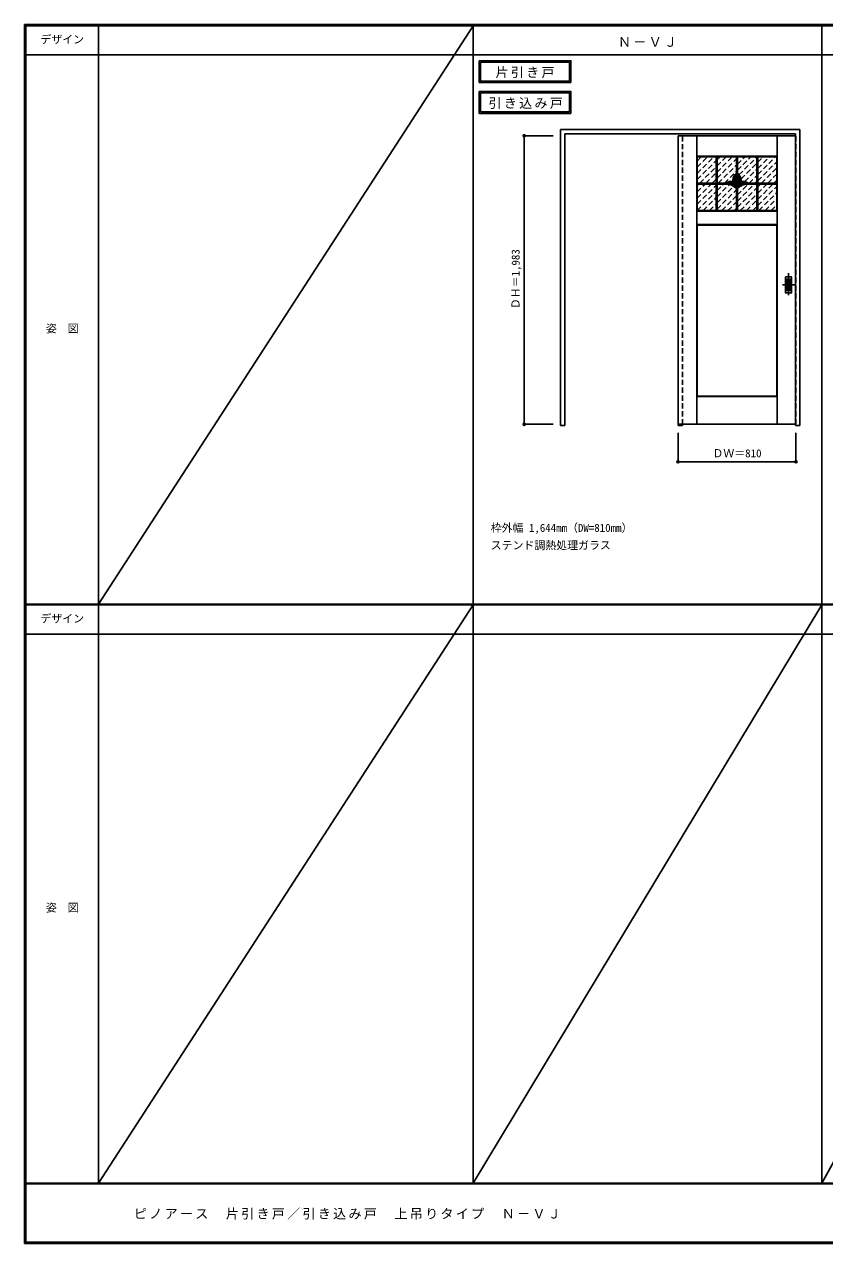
# Model space of a CAD drawing. Units: millimetres, scale not verified. Extents: x -6000 to 5700, y -4307 to 4175.
# Drawn here: x -6000 to -502, y -4205 to 4175 of the extents above; entities that cross this region are included whole.
import ezdxf
from ezdxf.enums import TextEntityAlignment as Align

# ---------------------------------------------------------------- set-up
doc = ezdxf.new("R2010")
doc.units = ezdxf.units.MM
doc.header["$LTSCALE"] = 30
doc.header["$PDMODE"] = 32
doc.header["$PDSIZE"] = 15
doc.linetypes.add('CHAIN1', pattern=[8, 5, -1, 1, -1])
doc.linetypes.add('DASHED1', pattern=[1.8, 1.2, -0.6])
for name, color, linetype in [('0-1_通り芯', 4, 'CHAIN1'), ('0-2_扉', 4, 'DASHED1'), ('0-3_仕上げ', 3, 'Continuous'), ('0-4_枠', 3, 'Continuous'), ('0-6_引手', 3, 'Continuous'), ('0-A_文字', 7, 'Continuous'), ('0-B_寸法', 7, 'Continuous'), ('0-C_ハッチ', 4, 'DASHED1'), ('F-1_枠', 6, 'Continuous'), ('F-A_文字', 7, 'Continuous')]:
    doc.layers.add(name, color=color, linetype=linetype)
doc.styles.add('ＭＳ ゴシック', font='')
doc.styles.get('ＭＳ ゴシック').set_extended_font_data('MS Gothic')

msp = doc.modelspace()

# ---------------------------------------------------------------- linework, layer by layer
at = {"layer": '0-1_通り芯'}
for p, q in [((-750, 2465), (-750, 2303)), ((-709, 2384), (-791, 2384))]:
    msp.add_line(p, q, dxfattribs=at)
at = {"layer": '0-2_扉'}
for p, q in [((-1509, 3409.5), (-1509, 3405.5)), ((-702, 3409.5), (-699, 3409.5))]:
    msp.add_line(p, q, dxfattribs=at)
at = {"layer": '0-2_扉', "color": 3, "linetype": 'Continuous'}
for p, q in [((-1509, 3409.5), (-1509, 1426.5)), ((-702, 3409.5), (-1509, 3409.5)), ((-702, 1426.5), (-1509, 1426.5))]:
    msp.add_line(p, q, dxfattribs=at)
at = {"layer": '0-2_扉'}
msp.add_lwpolyline([(-702, 1426.5), (-699, 1426.5), (-699, 3409.5)], dxfattribs=at)
at = {"layer": '0-3_仕上げ', "color": 7}
for p, q in [((-1381, 1426.5), (-1381, 3409.5)), ((-1380, 3268.5), (-1380, 3409.5)), ((-1379, 3269.5), (-1379, 3409.5)), ((-829, 3269.5), (-829, 3409.5)), ((-828, 3268.5), (-828, 3409.5)), ((-827, 1426.5), (-827, 3409.5)), ((-1379, 3269.5), (-829, 3269.5)), ((-831, 3265.5), (-828, 3268.5)), ((-829, 3269.5), (-828, 3268.5)), ((-1380, 2892.5), (-1377, 2895.5)), ((-1380, 2892.5), (-1379, 2891.5)), ((-1380, 2892.5), (-1380, 2798.5)), ((-1379, 2799.5), (-1379, 2891.5)), ((-1379, 2891.5), (-829, 2891.5)), ((-829, 2799.5), (-829, 2891.5)), ((-828, 2892.5), (-828, 2798.5)), ((-1379, 2799.5), (-829, 2799.5)), ((-831, 2795.5), (-828, 2798.5)), ((-829, 2799.5), (-828, 2798.5)), ((-1380, 1617.5), (-1377, 1620.5)), ((-1380, 1617.5), (-1379, 1616.5)), ((-1380, 1426.5), (-1380, 1617.5)), ((-1379, 1616.5), (-829, 1616.5)), ((-1379, 1426.5), (-1379, 1616.5)), ((-829, 1426.5), (-829, 1616.5)), ((-828, 1426.5), (-828, 1617.5))]:
    msp.add_line(p, q, dxfattribs=at)
at = {"layer": '0-3_仕上げ'}
for p, q in [((-1377, 3265.5), (-831, 3265.5)), ((-1377, 2895.5), (-1377, 3265.5)), ((-1247, 2895.5), (-1247, 3265.5)), ((-1241, 2895.5), (-1241, 3265.5)), ((-1107, 3160.82), (-1107, 3265.5)), ((-1101, 3160.82), (-1101, 3265.5)), ((-967, 2895.5), (-967, 3265.5)), ((-961, 2895.5), (-961, 3265.5)), ((-831, 2895.5), (-831, 3265.5)), ((-1377, 3083.5), (-1181.18, 3083.5)), ((-1377, 3077.5), (-1180, 3077.5)), ((-1107, 2895.5), (-1107, 3044.38)), ((-1101, 2895.5), (-1101, 3044.38)), ((-1028.01, 3077.5), (-831, 3077.5)), ((-1026.82, 3083.5), (-831, 3083.5)), ((-1377, 2895.5), (-831, 2895.5)), ((-1377, 2795.5), (-831, 2795.5)), ((-1377, 1620.5), (-1377, 2795.5)), ((-831, 1620.5), (-831, 2795.5)), ((-1377, 1620.5), (-831, 1620.5))]:
    msp.add_line(p, q, dxfattribs=at)
at = {"layer": '0-3_仕上げ', "linetype": 'CHAIN1'}
for p, q in [((-1244, 2895.5), (-1244, 3265.5)), ((-1104, 3160.82), (-1104, 3265.5)), ((-964, 2895.5), (-964, 3265.5)), ((-1377, 3080.5), (-1180, 3080.5)), ((-1104, 2895.5), (-1104, 3050.39)), ((-1028, 3080.5), (-831, 3080.5))]:
    msp.add_line(p, q, dxfattribs=at)
at = {"layer": '0-3_仕上げ', "color": 7}
for points in [[(-1379, 3269.5), (-1380, 3268.5), (-1377, 3265.5)], [(-831, 2895.5), (-828, 2892.5), (-829, 2891.5)], [(-1379, 2799.5), (-1380, 2798.5), (-1377, 2795.5)], [(-831, 1620.5), (-828, 1617.5), (-829, 1616.5)]]:
    msp.add_lwpolyline(points, dxfattribs=at)
at = {"layer": '0-3_仕上げ'}
for centre, radius, start, end in [((-1089.38, 3108.59), 43, 131.16277, 203.35991), ((-1089.38, 3108.59), 37, 131.16277, 225.52075), ((-1138.74, 3165.06), 32, 311.16277, 353.05604), ((-1138.74, 3165.06), 38, 311.16277, 336.10603), ((-1069.26, 3165.06), 38, 203.89397, 228.83723), ((-1069.26, 3165.06), 32, 186.94396, 228.83723), ((-1118.62, 3108.59), 37, 314.47925, 48.83723), ((-1118.62, 3108.59), 43, 336.64009, 48.83723), ((-1148.93, 3047.94), 48, 65.27067, 132.2051), ((-1179.99, 2980.5), 97, 41.19177, 90.00377), ((-1148.93, 3047.94), 42, 7.55844, 122.98693), ((-1179.99, 2980.5), 103, 45.10773, 85.43764), ((-1148.93, 3047.94), 48, 20.5908, 45.52075), ((-1059.07, 3047.94), 48, 134.47925, 159.4092), ((-1028.01, 2980.5), 97, 90, 138.80823), ((-1059.07, 3047.94), 42, 57.01307, 172.44156), ((-1028.01, 2980.5), 103, 94.56236, 134.89227), ((-1059.07, 3047.94), 48, 47.7949, 114.72933)]:
    msp.add_arc(centre, radius, start, end, dxfattribs=at)
at = {"layer": '0-3_仕上げ', "linetype": 'CHAIN1'}
for centre, radius, start, end in [((-1089.38, 3108.59), 40, 131.16277, 225.52075), ((-1138.74, 3165.06), 35, 311.16277, 353.05604), ((-1069.26, 3165.06), 35, 186.94396, 228.83723), ((-1118.62, 3108.59), 40, 314.47925, 48.83723), ((-1148.93, 3047.94), 45, 3.11365, 133.65902), ((-1179.99, 2980.5), 100, 40.5416, 90.00377), ((-1059.07, 3047.94), 45, 46.34098, 176.88635), ((-1028.01, 2980.5), 100, 89.99623, 139.4584)]:
    msp.add_arc(centre, radius, start, end, dxfattribs=at)
at = {"layer": '0-4_枠'}
for p, q in [((-2316, 1418), (-2316, 3453)), ((-2316, 3453), (-672, 3453)), ((-672, 1418), (-672, 3453)), ((-2286, 3423), (-702, 3423)), ((-2286, 1418), (-2286, 3423)), ((-702, 1418), (-702, 3423)), ((-1509, 1426.5), (-1509, 1418)), ((-1479, 1426.5), (-1479, 1418)), ((-2316, 1418), (-2286, 1418)), ((-1509, 1418), (-1479, 1418)), ((-702, 1418), (-672, 1418))]:
    msp.add_line(p, q, dxfattribs=at)
at = {"layer": '0-4_枠', "color": 4, "linetype": 'DASHED1'}
for p, q in [((-1509, 1426.5), (-1509, 3423)), ((-1479, 1426.5), (-1479, 3423))]:
    msp.add_line(p, q, dxfattribs=at)
at = {"layer": '0-6_引手'}
for p, q in [((-771, 2437.5), (-771, 2330.5)), ((-769.5, 2439), (-730.5, 2439)), ((-729, 2330.5), (-729, 2437.5)), ((-769.5, 2329), (-730.5, 2329))]:
    msp.add_line(p, q, dxfattribs=at)
at = {"layer": '0-6_引手', "color": 7}
for p, q in [((-762.5, 2421.5), (-762.5, 2346.5)), ((-761, 2423), (-739, 2423)), ((-737.5, 2346.5), (-737.5, 2421.5)), ((-761, 2345), (-739, 2345))]:
    msp.add_line(p, q, dxfattribs=at)
at = {"layer": '0-6_引手'}
for centre, start, end in [((-769.5, 2437.5), 90, 180), ((-730.5, 2437.5), 0, 90), ((-769.5, 2330.5), 180, 270), ((-730.5, 2330.5), 270, 0)]:
    msp.add_arc(centre, 1.5, start, end, dxfattribs=at)
at = {"layer": '0-6_引手', "color": 7}
for centre, start, end in [((-761, 2421.5), 90, 180), ((-761, 2346.5), 180, 270), ((-739, 2421.5), 0, 90), ((-739, 2346.5), 270, 0)]:
    msp.add_arc(centre, 1.5, start, end, dxfattribs=at)
at = {"layer": '0-A_文字'}
for p, q in [((-2876, 3925), (-2876, 3775)), ((-2866, 3915), (-2866, 3785)), ((-2866, 3915), (-2254.97, 3915)), ((-2254.97, 3915), (-2254.97, 3785)), ((-2876, 3775), (-2244.97, 3775)), ((-2866, 3785), (-2254.97, 3785)), ((-2876, 3713.53), (-2876, 3563.53)), ((-2866, 3703.53), (-2866, 3573.53)), ((-2866, 3703.53), (-2254.97, 3703.53)), ((-2254.97, 3703.53), (-2254.97, 3573.53)), ((-2876, 3563.53), (-2244.97, 3563.53)), ((-2866, 3573.53), (-2254.97, 3573.53))]:
    msp.add_line(p, q, dxfattribs=at)
for points in [[(-2876, 3925), (-2244.97, 3925), (-2244.97, 3775)], [(-2876, 3713.53), (-2244.97, 3713.53), (-2244.97, 3563.53)]]:
    msp.add_lwpolyline(points, dxfattribs=at)
at = {"layer": '0-B_寸法', "color": 4}
for p, q in [((-2566, 3409.5), (-2566, 1426.5)), ((-2566, 3409.5), (-2366, 3409.5)), ((-2566, 1426.5), (-2366, 1426.5)), ((-1509, 1168), (-1509, 1368)), ((-699, 1168), (-699, 1368)), ((-699, 1168), (-1509, 1168))]:
    msp.add_line(p, q, dxfattribs=at)
at = {"layer": '0-B_寸法'}
for p in [(-2566, 3409.5), (-2566, 1426.5), (-1509, 1168), (-699, 1168)]:
    msp.add_point(p, dxfattribs=at)
at = {"layer": '0-C_ハッチ'}
for p, q in [((-1377, 3151.13), (-1262.63, 3265.5)), ((-1377, 3193.55), (-1305.05, 3265.5)), ((-1377, 3235.98), (-1347.48, 3265.5)), ((-1377, 3108.7), (-1247, 3238.7)), ((-1359.77, 3083.5), (-1247, 3196.27)), ((-1241, 3159.85), (-1135.35, 3265.5)), ((-1241, 3202.27), (-1177.77, 3265.5)), ((-1241, 3244.7), (-1220.2, 3265.5)), ((-1241, 3117.42), (-1107, 3251.42)), ((-1232.49, 3083.5), (-1107, 3208.99)), ((-1101, 3172.57), (-1008.07, 3265.5)), ((-1101, 3214.99), (-1050.49, 3265.5)), ((-1101, 3257.42), (-1092.92, 3265.5)), ((-1090.24, 3140.9), (-967, 3264.14)), ((-1075.84, 3112.88), (-967, 3221.71)), ((-961, 3142.86), (-838.36, 3265.5)), ((-961, 3185.29), (-880.79, 3265.5)), ((-961, 3227.71), (-923.21, 3265.5)), ((-961, 3100.44), (-831, 3230.44)), ((-935.51, 3083.5), (-831, 3188.01)), ((-1317.35, 3083.5), (-1247, 3153.85)), ((-1274.92, 3083.5), (-1247, 3111.42)), ((-1190.07, 3083.5), (-1107, 3166.57)), ((-1051.02, 3095.27), (-967, 3179.29)), ((-1020.36, 3083.5), (-967, 3136.86)), ((-893.08, 3083.5), (-831, 3145.58)), ((-850.66, 3083.5), (-831, 3103.16)), ((-1377, 2981.42), (-1280.92, 3077.5)), ((-1377, 3023.85), (-1323.35, 3077.5)), ((-1377, 3066.27), (-1365.77, 3077.5)), ((-1377, 2938.99), (-1247, 3068.99)), ((-1377, 2896.57), (-1247, 3026.57)), ((-1241, 3032.57), (-1196.07, 3077.5)), ((-1241, 3074.99), (-1238.49, 3077.5)), ((-1241, 2990.14), (-1156.52, 3074.62)), ((-1241, 2947.71), (-1126.98, 3061.73)), ((-1241, 2905.29), (-1107, 3039.29)), ((-1136.76, 3094.38), (-1131.45, 3099.69)), ((-1101, 2960.44), (-983.93, 3077.5)), ((-1101, 3002.86), (-1026.36, 3077.5)), ((-1101, 2918.01), (-967, 3052.01)), ((-977.93, 3083.5), (-967, 3094.44)), ((-961, 2973.16), (-856.66, 3077.5)), ((-961, 3015.58), (-899.08, 3077.5)), ((-961, 3058.01), (-941.51, 3077.5)), ((-961, 2930.73), (-831, 3060.73)), ((-953.8, 2895.5), (-831, 3018.3)), ((-1335.64, 2895.5), (-1247, 2984.14)), ((-1293.21, 2895.5), (-1247, 2941.71)), ((-1208.36, 2895.5), (-1107, 2996.86)), ((-1165.93, 2895.5), (-1107, 2954.44)), ((-1081.08, 2895.5), (-967, 3009.58)), ((-1038.66, 2895.5), (-967, 2967.16)), ((-911.38, 2895.5), (-831, 2975.88)), ((-868.95, 2895.5), (-831, 2933.45)), ((-1250.79, 2895.5), (-1247, 2899.29)), ((-1123.51, 2895.5), (-1107, 2912.01)), ((-996.23, 2895.5), (-967, 2924.73))]:
    msp.add_line(p, q, dxfattribs=at)
at = {"layer": '0-C_ハッチ', "color": 3, "linetype": 'Continuous'}
for p, q in [((-1094.55, 3136.7), (-1126.21, 3105.04)), ((-1098.7, 3141.03), (-1126.02, 3113.71)), ((-1090.33, 3132.43), (-1124.81, 3097.95)), ((-1086.8, 3127.47), (-1122.39, 3091.88)), ((-1102.16, 3146.05), (-1121.8, 3126.41)), ((-1084.04, 3121.75), (-1119.16, 3086.63)), ((-1082.2, 3115.11), (-1115.21, 3082.1)), ((-1081.65, 3107.17), (-1111.2, 3077.62)), ((-1083.56, 3096.78), (-1107.74, 3072.59))]:
    msp.add_line(p, q, dxfattribs=at)
at = {"layer": '0-C_ハッチ', "color": 2, "linetype": 'Continuous'}
for p, q in [((-1165.78, 3086.42), (-1161.11, 3081.75)), ((-1159.47, 3088.6), (-1149.87, 3079)), ((-1152.2, 3089.82), (-1136.03, 3073.65)), ((-1143.49, 3089.59), (-1109.48, 3055.58)), ((-1131.63, 3086.21), (-1110.66, 3065.25)), ((-1098.79, 3061.57), (-1095.52, 3058.29)), ((-1096.24, 3067.5), (-1090.85, 3062.11)), ((-1092.98, 3072.72), (-1085.93, 3065.67)), ((-1089.09, 3077.32), (-1080.74, 3068.97)), ((-1084.59, 3081.3), (-1075.29, 3072.01)), ((-1079.46, 3084.66), (-1069.55, 3074.75)), ((-1073.65, 3087.33), (-1063.5, 3077.19)), ((-1067.01, 3089.19), (-1057.13, 3079.3)), ((-1059.29, 3089.94), (-1050.38, 3081.04)), ((-1049.76, 3088.9), (-1043.23, 3082.37))]:
    msp.add_line(p, q, dxfattribs=at)
at = {"layer": 'F-1_枠'}
for p, q in [((-6000, 4175), (5700, 4175)), ((-6000, 4175), (-6000, -4205)), ((-6000, 4170), (5700, 4170)), ((-6000, 4165), (5700, 4165)), ((-5995, 4175), (-5995, -4205)), ((-5990, 4175), (-5990, -4205)), ((-5490, 4175), (-5490, -3790)), ((-2916, -3790), (-2916, 4175)), ((-522, -3790), (-522, 4175)), ((-6000, 3965), (5700, 3965)), ((-6000, 190.5), (5700, 190.5)), ((-6000, 187.5), (5700, 187.5)), ((-6000, 184.5), (5700, 184.5)), ((-6000, -15.5), (5700, -15.5)), ((5700, -3790), (-6000, -3790)), ((5700, -3795), (-6000, -3795)), ((5700, -4195), (-6000, -4195)), ((5700, -4200), (-6000, -4200)), ((5700, -4205), (-6000, -4205))]:
    msp.add_line(p, q, dxfattribs=at)
at = {"layer": 'F-A_文字'}
for p, q in [((-2916, 4165), (-5490, 190.5)), ((-2916, 184.5), (-5490, -3790)), ((-522, 184.5), (-2916, -3790)), ((1678, 184.5), (-522, -3790))]:
    msp.add_line(p, q, dxfattribs=at)

# ---------------------------------------------------------------- texts
at = {"layer": '0-A_文字', "style": 'ＭＳ ゴシック'}
for s, p in [('枠外幅 1,644mm（DW=810mm）', (-2796, 670.5)), ('ステンド調熱処理ガラス', (-2796, 550.5))]:
    msp.add_text(s, height=54.99, dxfattribs=at).set_placement(p, align=Align.BOTTOM_LEFT)
at = {"layer": '0-A_文字', "char_height": 65.98, "attachment_point": 7, "style": 'ＭＳ ゴシック'}
for s, insert in [('\\T1.17;Ｎ－ＶＪ', (-1921.5, 4020)), ('\\T1.17;片引き戸', (-2762.98, 3805)), ('\\T1.17;引き込み戸', (-2811.34, 3593.53))]:
    msp.add_mtext(s, dxfattribs=dict(at, insert=insert))
at = {"layer": '0-B_寸法', "style": 'ＭＳ ゴシック'}
msp.add_text('ＤＨ＝1,983', height=54.99, rotation=90, dxfattribs=at).set_placement((-2581, 2217.75), align=Align.BOTTOM_LEFT)
msp.add_text('ＤＷ＝810', height=54.99, dxfattribs=at).set_placement((-1272.75, 1183), align=Align.BOTTOM_LEFT)
at = {"layer": 'F-A_文字', "style": 'ＭＳ ゴシック'}
for s, p in [('デザイン', (-5890, 4027.5)), ('姿\u3000図', (-5852.5, 2040.25)), ('デザイン', (-5890, 47)), ('姿\u3000図', (-5852.5, -1940.25))]:
    msp.add_text(s, height=54.99, dxfattribs=at).set_placement(p, align=Align.BOTTOM_LEFT)
at = {"layer": 'F-A_文字', "insert": (-5247.55, -4040), "char_height": 65.98, "attachment_point": 7, "style": 'ＭＳ ゴシック'}
msp.add_mtext('\\T1.17;ピノアース\u3000片引き戸／引き込み戸\u3000上吊りタイプ\u3000Ｎ－ＶＪ', dxfattribs=at)

doc.saveas('drawing.dxf')
